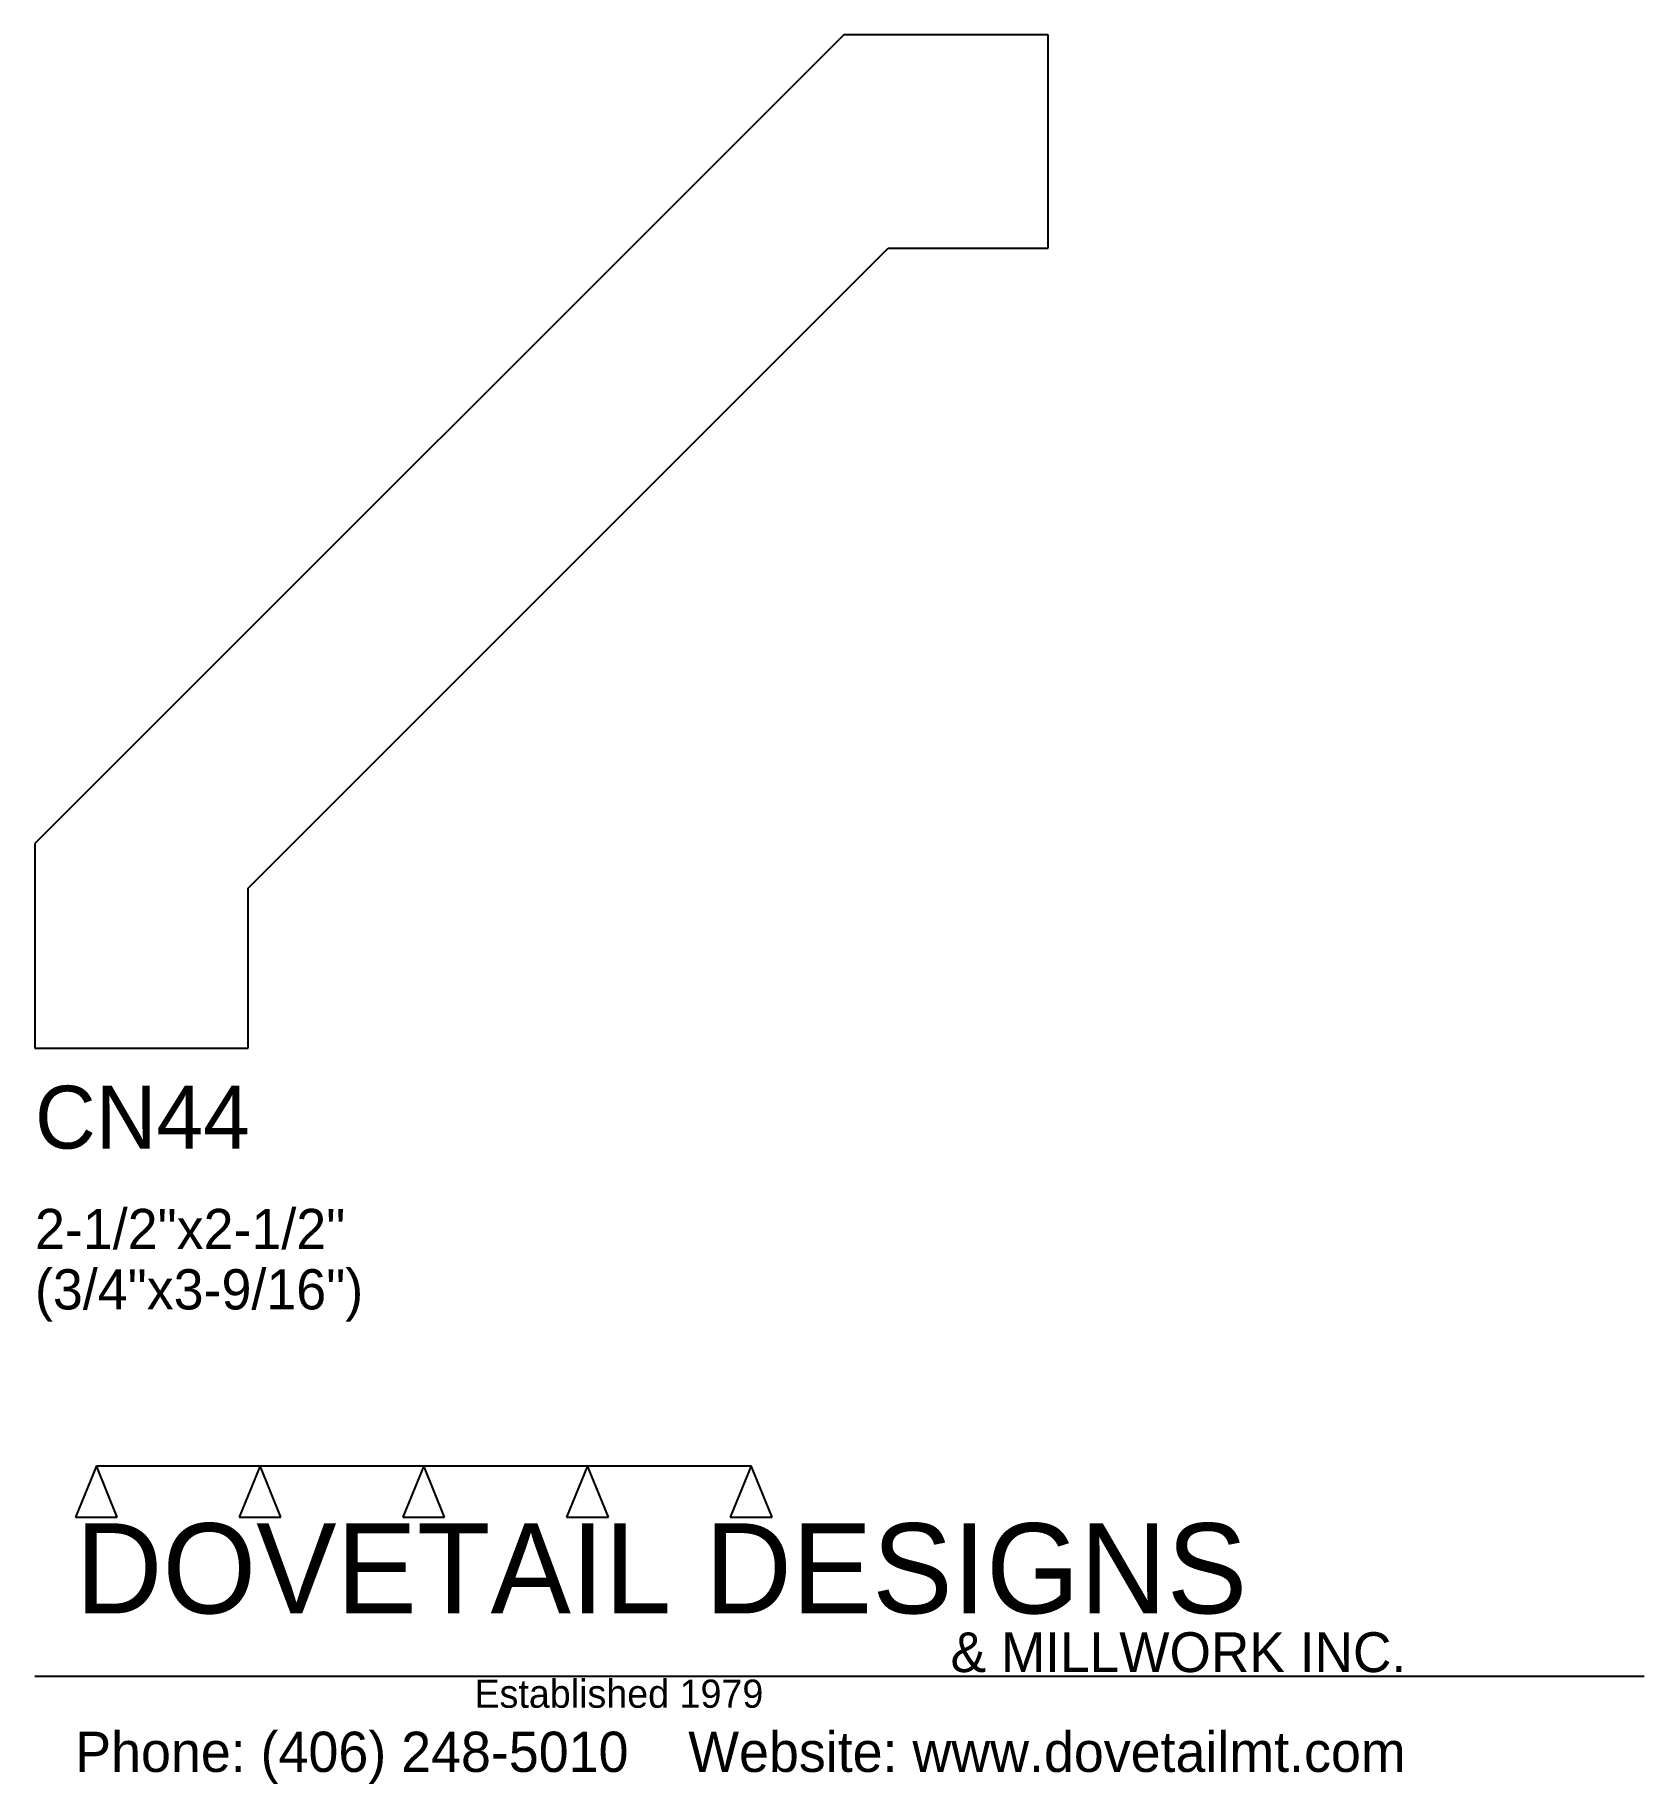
# Model space of a CAD drawing. Extents: x 0 to 4, y -1.83 to 2.52.
import ezdxf

# ---------------------------------------------------------------- set-up
doc = ezdxf.new("R2010")
doc.units = 0
doc.header["$MEASUREMENT"] = 0
for name, color, linetype in [('APS_GEOMETRY', 7, 'Continuous'), ('CONSTRUCTION', 7, 'Continuous'), ('TEXT', 7, 'Continuous')]:
    doc.layers.add(name, color=color, linetype=linetype)

msp = doc.modelspace()

# ---------------------------------------------------------------- linework, layer by layer
at = {"layer": 'APS_GEOMETRY'}
for p, q in [((2.010835, 2.519068), (0, 0.508233)), ((2.519068, 2.519068), (2.010835, 2.519068)), ((2.519068, 1.988738), (2.519068, 2.519068)), ((0.53033, 0.397748), (2.12132, 1.988738)), ((2.12132, 1.988738), (2.519068, 1.988738)), ((0, 0.508233), (0, 0)), ((0.53033, 0), (0.53033, 0.397748)), ((0, 0), (0.53033, 0))]:
    msp.add_line(p, q, dxfattribs=at)
at = {"layer": 'CONSTRUCTION'}
for p, q in [((0.152615, -1.038482), (0.10065, -1.166909)), ((0.152615, -1.038482), (0.559547, -1.03848)), ((0.20458, -1.166909), (0.152615, -1.038482)), ((0.559547, -1.03848), (0.507582, -1.166908)), ((0.611512, -1.166908), (0.559547, -1.03848)), ((0.559547, -1.03848), (0.966478, -1.03848)), ((0.966478, -1.03848), (0.914513, -1.166908)), ((1.018442, -1.166908), (0.966478, -1.03848)), ((0.966478, -1.03848), (1.373408, -1.03848)), ((1.373408, -1.03848), (1.321443, -1.166908)), ((1.425373, -1.166908), (1.373408, -1.03848)), ((1.373408, -1.03848), (1.780281, -1.038482)), ((1.780281, -1.038482), (1.728316, -1.166909)), ((1.832246, -1.166909), (1.780281, -1.038482)), ((0.10065, -1.166909), (0.20458, -1.166909)), ((0.507582, -1.166908), (0.611512, -1.166908)), ((0.914513, -1.166908), (1.018442, -1.166908)), ((1.321443, -1.166908), (1.425373, -1.166908)), ((1.728316, -1.166909), (1.832246, -1.166909)), ((0, -1.561751), (4, -1.561751))]:
    msp.add_line(p, q, dxfattribs=at)

# ---------------------------------------------------------------- texts
at = {"layer": 'TEXT'}
for s, height, p in [('CN44', 0.15625, (0, -0.25)), ('2-1/2"x2-1/2"', 0.1, (0, -0.5)), ('(3/4"x3-9/16")', 0.1, (0, -0.65)), ('DOVETAIL DESIGNS', 0.224, (0.10065, -1.405784)), ('& MILLWORK INC.', 0.099, (2.276036, -1.551751)), ('Established 1979', 0.07, (1.092458, -1.640461)), ('Phone: (406) 248-5010    Website: www.dovetailmt.com', 0.1, (0.1, -1.8))]:
    msp.add_text(s, height=height, dxfattribs=at).set_placement(p)

doc.saveas('drawing.dxf')
